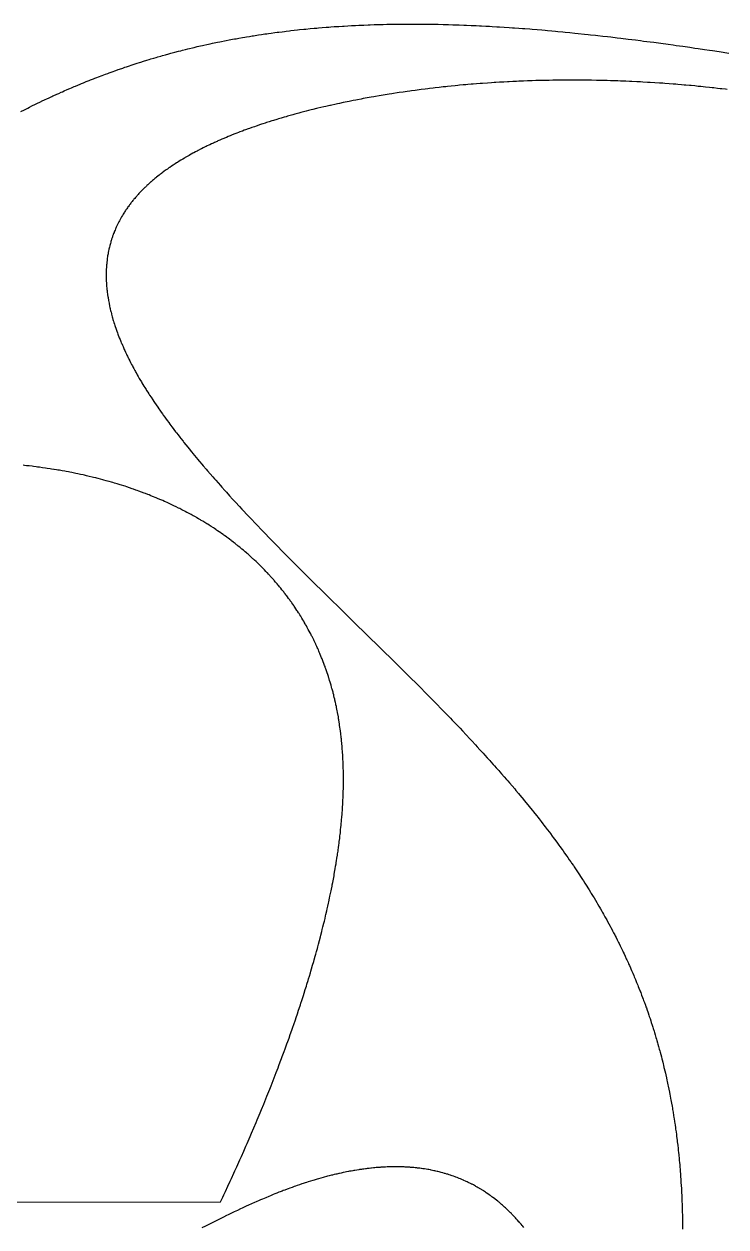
# Model space of a CAD drawing. Header units: metres. Extents: x -17 to 108, y -1 to 249.
# Drawn here: x 45.7 to 77, y 50.9 to 104.5 of the extents above; entities that cross this region are included whole.
import ezdxf

# ---------------------------------------------------------------- set-up
doc = ezdxf.new("R2010")
doc.units = ezdxf.units.M
doc.header["$MEASUREMENT"] = 0

msp = doc.modelspace()

# ---------------------------------------------------------------- linework, layer by layer
at = {"flags": 128}
for points in [[(45.578299, 100.584944), (45.742213, 100.668181), (45.888315, 100.741555), (45.96151, 100.778023), (46.071482, 100.832448), (46.236849, 100.913458), (46.347371, 100.967042), (46.402715, 100.993706), (46.485836, 101.033541), (46.506831, 101.043562), (46.656233, 101.114405), (46.731001, 101.149548), (46.843236, 101.201915), (46.955573, 101.25386), (47.011779, 101.279675), (47.124267, 101.330986), (47.18055, 101.356483), (47.265022, 101.394527), (47.376348, 101.44426), (47.432049, 101.468969), (47.515647, 101.505836), (47.641152, 101.560693), (47.766784, 101.615016), (47.829648, 101.641976), (47.955474, 101.695492), (47.955474, 101.695492), (48.018435, 101.722048), (48.112938, 101.761629), (48.225036, 101.808144), (48.281124, 101.83124), (48.365303, 101.865684), (48.491681, 101.916898), (48.618189, 101.967568), (48.681492, 101.9927), (48.808196, 102.042556), (48.871596, 102.06728), (48.966758, 102.104111), (49.042941, 102.133356), (49.195447, 102.191258), (49.34814, 102.248378), (49.45004, 102.286023), (49.518019, 102.310927), (49.65409, 102.36027), (49.807346, 102.415044), (49.909621, 102.451126), (49.97785, 102.474987), (50.11442, 102.522249), (50.216943, 102.557292), (50.285339, 102.580461), (50.42224, 102.62634), (50.490746, 102.649049), (50.627868, 102.694008), (50.765136, 102.738355), (50.85673, 102.767579), (50.917829, 102.786911), (51.040113, 102.825214), (51.195045, 102.873), (51.298436, 102.904429), (51.367408, 102.925192), (51.505462, 102.966264), (51.609098, 102.99667), (51.678234, 103.016753), (51.816614, 103.056465), (51.885858, 103.076096), (52.024454, 103.114906), (52.163194, 103.153117), (52.255767, 103.178258), (52.317518, 103.194872), (52.441104, 103.227746), (52.59768, 103.268678), (52.702163, 103.295549), (52.771863, 103.313278), (52.91137, 103.348294), (53.016092, 103.374169), (53.085951, 103.391236), (53.225774, 103.424931), (53.295738, 103.44156), (53.435771, 103.474379), (53.575943, 103.506618), (53.669468, 103.527789), (53.731853, 103.541761), (53.856703, 103.569362), (54.014873, 103.603644), (54.120417, 103.626096), (54.190822, 103.640886), (54.331734, 103.670039), (54.437507, 103.691532), (54.508065, 103.705684), (54.649282, 103.733565), (54.719941, 103.747296), (54.86136, 103.774337), (55.002913, 103.80082), (55.097355, 103.818167), (55.160349, 103.829595), (55.286416, 103.852124), (55.446119, 103.880014), (55.55268, 103.898222), (55.623762, 103.91019), (55.766023, 103.93372), (55.872804, 103.951012), (55.944031, 103.962371), (56.086583, 103.984687), (56.157907, 103.995645), (56.300651, 104.017159), (56.443522, 104.038143), (56.53884, 104.051839), (56.602417, 104.060839), (56.729644, 104.07853), (56.890808, 104.100327), (56.998339, 104.114493), (57.070064, 104.123776), (57.213608, 104.141954), (57.321347, 104.155252), (57.393211, 104.163957), (57.537031, 104.180986), (57.608986, 104.189311), (57.752988, 104.205582), (57.897109, 104.221352), (57.993257, 104.231588), (58.185711, 104.251398), (58.275432, 104.260327), (58.455009, 104.277617), (58.634767, 104.294155), (58.754705, 104.304766), (58.834707, 104.311657), (58.994817, 104.325001), (59.175107, 104.33932), (59.295398, 104.348461), (59.375634, 104.354377), (59.53621, 104.36578), (59.65673, 104.373961), (59.73712, 104.379239), (59.897999, 104.389375), (59.978489, 104.394234), (60.139568, 104.403536), (60.300779, 104.412288), (60.408326, 104.417819), (60.480056, 104.421372), (60.623594, 104.428158), (60.762443, 104.434313), (60.854989, 104.438194), (61.04003, 104.445428), (61.132526, 104.448783), (61.317469, 104.454974), (61.502347, 104.46048), (61.625563, 104.463775), (61.707691, 104.465807), (61.871909, 104.469476), (62.036077, 104.472625), (62.145494, 104.474438), (62.364264, 104.477387), (62.473616, 104.478525), (62.692257, 104.480139), (62.910813, 104.48088), (63.056471, 104.480895), (63.153556, 104.480696), (63.347678, 104.479797), (63.511419, 104.478528), (63.620555, 104.477424), (63.838768, 104.474605), (63.947846, 104.472894), (64.165943, 104.468875), (64.383965, 104.464072), (64.529272, 104.460439), (64.626125, 104.457829), (64.819787, 104.452161), (64.983146, 104.446918), (65.092029, 104.443192), (65.309743, 104.435192), (65.418574, 104.430921), (65.636184, 104.421845), (65.853727, 104.412065), (65.998718, 104.40516), (66.095363, 104.400388), (66.288613, 104.390442), (66.451629, 104.381639), (66.560286, 104.375564), (66.777553, 104.362925), (66.886163, 104.356363), (67.103337, 104.342761), (67.320451, 104.328532), (67.465161, 104.318703), (67.561619, 104.311999), (67.754502, 104.298235), (67.917211, 104.286255), (68.025667, 104.278085), (68.242535, 104.261309), (68.350949, 104.252706), (68.567735, 104.235076), (68.784468, 104.216889), (68.928927, 104.204461), (69.02522, 104.196041), (69.217776, 104.178886), (69.380214, 104.164088), (69.48849, 104.15406), (69.705006, 104.13362), (69.813245, 104.123211), (70.029689, 104.102018), (70.246084, 104.080335), (70.390323, 104.065612), (70.678738, 104.035537), (70.840937, 104.018258), (70.949056, 104.006597), (71.165262, 103.982938), (71.273349, 103.970943), (71.489491, 103.946627), (71.705592, 103.921885), (71.849637, 103.905157), (72.137674, 103.871157), (72.299665, 103.851719), (72.623584, 103.812184), (72.94742, 103.771796), (73.163267, 103.744412), (73.307146, 103.725958), (73.594858, 103.688583), (73.756671, 103.667294), (74.080242, 103.624158), (74.403745, 103.580304), (74.619376, 103.550682), (74.763114, 103.530769), (75.050553, 103.490555), (75.373864, 103.444719), (75.589373, 103.413825), (75.733031, 103.393085), (75.733031, 103.393085), (76.020316, 103.351269), (76.235752, 103.319624), (76.379364, 103.298398), (76.666558, 103.255644), (77.097281, 103.190801)], [(77.029827, 101.56457), (76.950851, 101.574159), (76.792831, 101.593009), (76.713786, 101.602269), (76.595176, 101.615955), (76.436949, 101.633818), (76.357801, 101.642586), (76.239037, 101.655531), (76.060793, 101.674487), (75.849391, 101.696234), (75.743629, 101.706814), (75.584909, 101.722319), (75.426097, 101.737384), (75.346657, 101.744752), (75.187707, 101.759157), (75.108197, 101.766194), (74.98889, 101.776543), (74.829733, 101.789955), (74.75012, 101.796496), (74.630657, 101.806101), (74.451365, 101.820041), (74.260877, 101.834229), (74.165584, 101.841086), (74.022582, 101.851074), (73.807939, 101.865389), (73.593128, 101.878901), (73.48566, 101.885354), (73.270597, 101.897657), (73.163002, 101.903506), (73.00153, 101.9119), (72.786087, 101.922383), (72.678301, 101.927321), (72.516544, 101.934346), (72.35469, 101.940914), (72.273728, 101.944027), (72.155101, 101.948378), (72.076028, 101.95114), (71.917911, 101.956333), (71.838866, 101.958764), (71.680804, 101.963293), (71.522779, 101.96738), (71.417449, 101.969858), (71.206841, 101.974226), (70.992956, 101.977858), (70.88604, 101.979369), (70.725697, 101.981256), (70.565393, 101.982686), (70.485256, 101.983229), (70.325009, 101.983972), (70.2449, 101.984173), (70.124755, 101.984258), (69.964595, 101.983972), (69.88453, 101.983657), (69.76445, 101.98297), (69.584371, 101.981455), (69.371006, 101.978909), (69.26435, 101.977329), (69.104398, 101.974576), (68.944484, 101.971363), (68.864542, 101.969583), (68.704687, 101.965677), (68.624774, 101.96355), (68.504923, 101.960144), (68.345155, 101.955196), (68.265286, 101.952548), (68.1455, 101.948359), (67.965864, 101.941584), (67.753025, 101.932792), (67.646632, 101.928084), (67.487075, 101.920633), (67.327557, 101.912711), (67.247813, 101.908574), (67.088355, 101.899946), (67.008641, 101.895455), (66.889089, 101.888497), (66.729721, 101.878804), (66.650051, 101.873779), (66.530566, 101.866019), (66.351381, 101.853875), (66.13908, 101.838698), (66.032956, 101.830789), (65.873804, 101.818523), (65.714693, 101.805773), (65.635153, 101.799215), (65.476103, 101.785734), (65.396594, 101.77881), (65.277349, 101.768194), (65.118392, 101.753608), (65.03893, 101.74613), (64.919755, 101.73468), (64.741037, 101.716982), (64.582221, 101.70072), (64.502829, 101.692401), (64.383761, 101.679686), (64.205204, 101.660081), (64.026701, 101.639831), (63.93747, 101.629464), (63.77887, 101.610632), (63.699587, 101.601022), (63.580682, 101.586364), (63.402371, 101.563828), (63.224117, 101.540627), (63.13501, 101.528776), (62.976634, 101.507292), (62.897463, 101.49635), (62.778727, 101.479685), (62.600671, 101.454118), (62.422673, 101.427862), (62.333696, 101.414474), (62.175551, 101.390241), (62.096496, 101.377916), (61.977936, 101.359167), (61.800145, 101.330448), (61.622415, 101.30101), (61.533573, 101.286019), (61.375669, 101.258917), (61.296736, 101.245147), (61.178359, 101.224218), (61.000846, 101.192199), (60.823397, 101.159424), (60.734696, 101.142749), (60.577046, 101.112629), (60.498241, 101.097339), (60.380057, 101.074112), (60.202837, 101.03861), (60.025685, 101.002304), (59.937135, 100.983847), (59.767462, 100.947895), (59.682649, 100.929633), (59.555461, 100.901878), (59.42831, 100.873684), (59.364748, 100.859421), (59.33988, 100.853809), (59.163195, 100.813437), (59.074961, 100.79294), (58.942747, 100.761803), (58.810699, 100.73019), (58.744738, 100.714204), (58.588554, 100.675827), (58.510552, 100.656381), (58.393662, 100.626887), (58.27691, 100.596997), (58.218586, 100.581902), (58.102043, 100.551412), (58.043825, 100.536015), (57.956564, 100.512727), (57.840342, 100.481316), (57.782285, 100.465455), (57.695269, 100.441466), (57.564901, 100.405034), (57.564901, 100.405034), (57.449177, 100.372194), (57.391372, 100.35561), (57.304737, 100.330528), (57.174948, 100.292435), (57.045358, 100.25377), (56.98064, 100.234219), (56.827437, 100.187288), (56.750946, 100.163507), (56.63635, 100.12743), (56.521926, 100.090861), (56.46478, 100.072389), (56.35062, 100.035061), (56.293608, 100.016204), (56.208175, 99.987673), (56.107056, 99.953471), (56.056552, 99.936211), (55.980866, 99.910117), (55.8675, 99.870514), (55.754332, 99.830342), (55.697823, 99.81004), (55.584959, 99.768995), (55.528605, 99.748249), (55.444173, 99.716846), (55.331785, 99.674436), (55.275672, 99.652997), (55.191608, 99.620538), (55.065751, 99.571166), (54.954124, 99.526572), (54.898399, 99.504021), (54.814925, 99.46987), (54.731588, 99.435323), (54.689973, 99.417899), (54.579172, 99.370936), (54.523868, 99.347177), (54.441035, 99.311186), (54.358352, 99.274764), (54.317068, 99.256389), (54.207167, 99.206843), (54.152322, 99.181767), (54.07019, 99.143768), (53.988221, 99.105296), (53.9473, 99.08588), (53.874656, 99.051062), (53.838385, 99.033507), (53.784043, 99.006987), (53.702678, 98.966784), (53.621495, 98.92606), (53.580972, 98.9055), (53.479872, 98.853509), (53.429434, 98.827191), (53.353921, 98.787302), (53.278583, 98.74691), (53.240981, 98.726521), (53.165423, 98.685081), (53.127762, 98.664186), (53.071422, 98.632623), (52.987255, 98.584773), (52.903509, 98.536307), (52.861797, 98.511839), (52.792247, 98.470543), (52.757588, 98.449725), (52.705746, 98.418285), (52.628318, 98.370636), (52.551298, 98.322388), (52.512944, 98.298037), (52.44502, 98.254364), (52.411185, 98.232342), (52.360592, 98.199074), (52.285071, 98.148635), (52.209998, 98.097539), (52.172634, 98.07174), (52.106494, 98.025456), (52.073564, 98.002109), (52.024346, 97.966831), (51.950924, 97.913319), (51.877999, 97.859081), (51.841726, 97.831685), (51.793562, 97.794864), (51.769567, 97.776327), (51.733683, 97.748361), (51.680108, 97.706046), (51.620938, 97.658507), (51.591496, 97.634528), (51.547516, 97.598292), (51.481962, 97.543328), (51.438542, 97.506271), (51.416918, 97.487617), (51.384591, 97.459475), (51.374919, 97.450995), (51.312897, 97.395946), (51.282148, 97.36821), (51.236357, 97.32634), (51.190968, 97.284146), (51.168425, 97.262926), (51.123647, 97.220241), (51.101412, 97.198773), (51.068255, 97.166416), (51.024413, 97.122977), (51.00265, 97.10113), (50.970206, 97.068199), (50.921992, 97.018438), (50.885051, 96.979619), (50.866705, 96.96011), (50.839343, 96.93072), (50.798655, 96.886349), (50.758398, 96.841631), (50.738433, 96.819141), (50.698832, 96.773895), (50.679197, 96.751139), (50.649954, 96.716837), (50.615622, 96.675919), (50.598591, 96.655352), (50.573212, 96.624365), (50.535529, 96.577576), (50.498311, 96.530413), (50.479878, 96.506689), (50.443368, 96.458956), (50.425292, 96.434945), (50.398404, 96.398747), (50.36689, 96.355561), (50.351279, 96.333851), (50.328045, 96.301139), (50.293609, 96.251737), (50.259677, 96.201929), (50.242901, 96.176871), (50.209737, 96.126446), (50.193348, 96.101077), (50.169011, 96.062826), (50.138345, 96.013603), (50.123195, 95.988844), (50.100702, 95.951519), (50.067488, 95.895109), (50.034912, 95.838185), (50.018865, 95.809528), (49.987263, 95.751821), (49.971709, 95.722768), (49.948689, 95.678938), (49.945714, 95.6732), (49.91672, 95.616316), (49.897815, 95.578258), (49.8854, 95.552826), (49.861024, 95.501818), (49.843138, 95.463436), (49.831403, 95.437788), (49.808385, 95.386349), (49.797102, 95.360557), (49.774989, 95.30883), (49.753479, 95.256911), (49.739474, 95.222192), (49.730286, 95.198999), (49.712268, 95.152498), (49.697435, 95.113146), (49.687735, 95.086851), (49.668786, 95.034118), (49.659537, 95.00768), (49.641492, 94.95466), (49.624048, 94.901448), (49.612754, 94.865867), (49.605373, 94.8421), (49.590967, 94.794451), (49.583072, 94.767582), (49.567734, 94.713701), (49.552998, 94.659629), (49.543507, 94.623475), (49.537328, 94.599325), (49.525327, 94.550912), (49.512393, 94.496267), (49.504104, 94.459731), (49.498726, 94.435326), (49.488326, 94.386404), (49.480838, 94.349613), (49.475993, 94.325039), (49.466661, 94.275778), (49.462172, 94.251091), (49.45355, 94.201603), (49.445401, 94.151965), (49.440232, 94.11879), (49.430526, 94.052238), (49.429638, 94.045836), (49.425229, 94.013113), (49.417039, 93.947678), (49.409682, 93.882254), (49.405233, 93.838645), (49.402469, 93.809575), (49.397419, 93.751442), (49.393908, 93.705953), (49.391782, 93.67563), (49.388038, 93.61499), (49.386418, 93.584674), (49.383679, 93.524049), (49.381602, 93.463433), (49.380581, 93.423027), (49.38006, 93.396092), (49.379402, 93.342228), (49.379239, 93.296786), (49.379329, 93.266494), (49.379982, 93.205916), (49.380543, 93.17563), (49.380543, 93.17563), (49.38213, 93.115066), (49.384332, 93.05451), (49.386139, 93.014144), (49.387493, 92.987235), (49.390556, 92.933423), (49.394903, 92.868164), (49.398182, 92.824664), (49.400536, 92.795665), (49.405645, 92.737675), (49.409826, 92.694187), (49.412777, 92.665197), (49.419073, 92.607223), (49.422416, 92.578239), (49.429488, 92.520276), (49.437073, 92.46232), (49.442411, 92.423686), (49.453757, 92.346429), (49.461273, 92.298306), (49.466463, 92.266283), (49.477271, 92.202379), (49.482886, 92.170497), (49.49453, 92.10687), (49.506721, 92.043425), (49.515147, 92.001227), (49.520895, 91.973139), (49.532701, 91.917066), (49.547297, 91.850451), (49.557344, 91.806147), (49.564182, 91.776657), (49.578186, 91.717787), (49.588975, 91.67373), (49.596302, 91.644403), (49.611274, 91.585856), (49.618918, 91.556635), (49.634519, 91.498296), (49.65053, 91.440095), (49.66143, 91.401369), (49.683761, 91.324094), (49.69663, 91.28073), (49.705331, 91.25186), (49.723021, 91.194218), (49.75027, 91.107992), (49.768903, 91.050663), (49.781529, 91.012512), (49.807267, 90.936372), (49.822025, 90.893636), (49.852137, 90.808364), (49.883031, 90.723351), (49.904054, 90.666819), (49.918258, 90.629193), (49.947108, 90.554089), (49.963593, 90.511929), (49.997111, 90.42779), (50.031348, 90.343891), (50.054567, 90.28809), (50.070218, 90.250946), (50.101931, 90.176796), (50.129108, 90.114371), (50.147437, 90.072825), (50.184594, 89.989898), (50.203419, 89.948517), (50.241557, 89.865917), (50.280335, 89.78353), (50.306537, 89.728722), (50.324159, 89.692234), (50.359768, 89.619378), (50.371133, 89.596362), (50.390168, 89.558065), (50.428568, 89.48172), (50.467402, 89.4057), (50.493527, 89.355197), (50.511047, 89.321605), (50.546331, 89.254604), (50.567655, 89.214519), (50.610642, 89.134602), (50.654074, 89.055017), (50.68327, 89.002141), (50.70284, 88.966969), (50.742228, 88.896811), (50.764528, 88.857456), (50.809433, 88.778972), (50.854737, 88.700787), (50.885157, 88.648827), (50.946508, 88.545287), (50.969686, 88.506588), (51.016318, 88.429396), (51.063311, 88.352475), (51.094836, 88.301341), (51.158348, 88.199418), (51.182321, 88.161314), (51.230517, 88.085291), (51.279039, 88.009514), (51.311566, 87.959129), (51.37704, 87.858674), (51.451349, 87.746149), (51.501262, 87.671411), (51.534701, 87.621708), (51.601959, 87.522588), (51.678219, 87.411522), (51.7294, 87.337733), (51.763669, 87.288651), (51.832556, 87.190748), (51.88452, 87.117545), (51.919302, 87.068847), (51.989196, 86.971698), (52.024305, 86.923245), (52.09484, 86.826575), (52.165789, 86.730215), (52.213313, 86.666143), (52.308885, 86.538392), (52.362945, 86.466756), (52.399102, 86.419087), (52.471693, 86.323955), (52.508125, 86.276491), (52.581255, 86.181763), (52.654735, 86.087296), (52.70391, 86.024459), (52.802704, 85.899117), (52.844556, 85.846368), (52.928561, 85.741095), (53.012958, 85.636116), (53.069435, 85.566288), (53.182887, 85.427005), (53.254121, 85.340198), (53.301748, 85.28243), (53.397325, 85.167134), (53.445272, 85.109605), (53.541479, 84.994781), (53.638094, 84.880261), (53.702724, 84.80408), (53.832503, 84.652105), (53.891124, 84.583881), (54.008765, 84.447731), (54.126925, 84.311971), (54.20598, 84.221674), (54.258806, 84.161568), (54.364746, 84.041571), (54.465653, 83.927928), (54.533108, 83.852303), (54.668449, 83.701376), (54.736331, 83.62607), (54.872503, 83.475765), (55.009207, 83.325856), (55.100629, 83.226131), (55.161701, 83.15974), (55.284134, 83.027174), (55.318636, 82.989942), (55.426145, 82.874267), (55.497955, 82.797285), (55.641898, 82.643633), (55.714027, 82.566959), (55.858588, 82.413908), (56.003543, 82.261237), (56.10039, 82.159661), (56.294569, 81.95698), (56.482396, 81.762102), (56.607917, 81.632478), (56.691728, 81.546188), (56.859648, 81.373897), (57.049013, 81.180511), (57.175511, 81.051834), (57.259951, 80.966155), (57.42908, 80.795036), (57.556134, 80.666899), (57.640932, 80.581566), (57.810744, 80.41111), (58.065969, 80.155919), (58.236432, 79.986094), (58.350202, 79.873002), (58.578024, 79.647092), (58.706328, 79.520166), (58.963229, 79.2666), (59.220477, 79.01337), (59.392138, 78.844708), (59.735776, 78.507689), (60.316286, 77.939574), (61.090532, 77.182312), (61.477322, 76.803357), (61.820739, 76.466125), (61.992263, 76.29733), (62.24927, 76.043867), (62.505891, 75.790028), (62.634038, 75.662951), (62.861558, 75.436747), (62.975164, 75.323496), (63.145366, 75.153419), (63.400167, 74.897816), (63.569674, 74.727064), (63.654312, 74.641577), (63.78112, 74.5132), (64.006088, 74.284522), (64.118337, 74.169954), (64.286399, 73.997801), (64.454072, 73.82527), (64.537756, 73.738857), (64.704808, 73.565724), (64.788171, 73.479), (64.913004, 73.348709), (64.913004, 73.348709), (65.060618, 73.193962), (65.134284, 73.116452), (65.244601, 73.000011), (65.409654, 72.82494), (65.574184, 72.64936), (65.656246, 72.561374), (65.819952, 72.384995), (65.90159, 72.296597), (66.023771, 72.163733), (66.16814, 72.00584), (66.240142, 71.926715), (66.347909, 71.807801), (66.455389, 71.688608), (66.50902, 71.628905), (66.616056, 71.509282), (66.669461, 71.44936), (66.749424, 71.359338), (66.855768, 71.239043), (66.90882, 71.17878), (66.988248, 71.088238), (67.107043, 70.95209), (67.210094, 70.833257), (67.261497, 70.773722), (67.338447, 70.684268), (67.453515, 70.549743), (67.56815, 70.414796), (67.625301, 70.347161), (67.739265, 70.211563), (67.796076, 70.143598), (67.881075, 70.04144), (67.897322, 70.021848), (68.011098, 69.884045), (68.067767, 69.815009), (68.152493, 69.711286), (68.278949, 69.555316), (68.362823, 69.451074), (68.404631, 69.398873), (68.467177, 69.320472), (68.550261, 69.215748), (68.59167, 69.163304), (68.653613, 69.084535), (68.746143, 68.966147), (68.828001, 68.860674), (68.86879, 68.807852), (68.929797, 68.728512), (69.020907, 68.609258), (69.111532, 68.489707), (69.15666, 68.429819), (69.241895, 68.316045), (69.284344, 68.259056), (69.347805, 68.173442), (69.442513, 68.044726), (69.536634, 67.915652), (69.583473, 67.850979), (69.6767, 67.72136), (69.723087, 67.656412), (69.792382, 67.558816), (69.884236, 67.428358), (69.92993, 67.362988), (69.998177, 67.264752), (70.066069, 67.1663), (70.09988, 67.116992), (70.179665, 66.999893), (70.219367, 66.941227), (70.278677, 66.85308), (70.367097, 66.720528), (70.454855, 66.587571), (70.498483, 66.52094), (70.585234, 66.387369), (70.628355, 66.320428), (70.692715, 66.219821), (70.777926, 66.08531), (70.820271, 66.017895), (70.883459, 65.916573), (70.946251, 65.815009), (70.977498, 65.764136), (71.06033, 65.628174), (71.101477, 65.560029), (71.162858, 65.457604), (71.223829, 65.354929), (71.254161, 65.303497), (71.314513, 65.200444), (71.344533, 65.148823), (71.389367, 65.071271), (71.448779, 64.967644), (71.478326, 64.915734), (71.522448, 64.837748), (71.588182, 64.720494), (71.665386, 64.581097), (71.703699, 64.511223), (71.760808, 64.406192), (71.81748, 64.300894), (71.845652, 64.248144), (71.901665, 64.142444), (71.929505, 64.089492), (71.971058, 64.009938), (72.019981, 63.915454), (72.04431, 63.86813), (72.080637, 63.797044), (72.134752, 63.690186), (72.188415, 63.583052), (72.215076, 63.52938), (72.268056, 63.421829), (72.294375, 63.367949), (72.333637, 63.286998), (72.379835, 63.19085), (72.402797, 63.142693), (72.437068, 63.070352), (72.488087, 62.961605), (72.538639, 62.852573), (72.56374, 62.797949), (72.613589, 62.688488), (72.638336, 62.633649), (72.675236, 62.551256), (72.719074, 62.452374), (72.740849, 62.402845), (72.773331, 62.328441), (72.821649, 62.216589), (72.869477, 62.104437), (72.893207, 62.048249), (72.940298, 61.935649), (72.963658, 61.879235), (72.998468, 61.794474), (73.044446, 61.681194), (73.067248, 61.624441), (73.101219, 61.539168), (73.151647, 61.410937), (73.156294, 61.39902), (73.177896, 61.34339), (73.220688, 61.232054), (73.262933, 61.120614), (73.290793, 61.046265), (73.309232, 60.996673), (73.345788, 60.897429), (73.386401, 60.785683), (73.413175, 60.711129), (73.430891, 60.661401), (73.466003, 60.561886), (73.492058, 60.487196), (73.509296, 60.437379), (73.543452, 60.337683), (73.560372, 60.287806), (73.593894, 60.187991), (73.626995, 60.088097), (73.648828, 60.021457), (73.691935, 59.888071), (73.719254, 59.802249), (73.737295, 59.745002), (73.772971, 59.630432), (73.790605, 59.573108), (73.825467, 59.458385), (73.859789, 59.343559), (73.882371, 59.266952), (73.897293, 59.215856), (73.926819, 59.113604), (73.943242, 59.056052), (73.975687, 58.940873), (74.007601, 58.825594), (74.028582, 58.748686), (74.042439, 58.697389), (74.069839, 58.594736), (74.100168, 58.479159), (74.120097, 58.402052), (74.133253, 58.350623), (74.159256, 58.247708), (74.178488, 58.17047), (74.191182, 58.118954), (74.216262, 58.015864), (74.228649, 57.964291), (74.253117, 57.861086), (74.27718, 57.757805), (74.292997, 57.688908), (74.324092, 57.551014), (74.34659, 57.449123), (74.361374, 57.381154), (74.390424, 57.245121), (74.404692, 57.177056), (74.432716, 57.040829), (74.46006, 56.904474), (74.477912, 56.8135), (74.489647, 56.752819), (74.512717, 56.631382), (74.525461, 56.56303), (74.550448, 56.426231), (74.574768, 56.289307), (74.590613, 56.197954), (74.601013, 56.137022), (74.621423, 56.015084), (74.643764, 55.877787), (74.658295, 55.786187), (74.667821, 55.72509), (74.686488, 55.602824), (74.700153, 55.511061), (74.709104, 55.449856), (74.726625, 55.327373), (74.735195, 55.266096), (74.751956, 55.143471), (74.768215, 55.020751), (74.768215, 55.020751), (74.778776, 54.938885), (74.799233, 54.775029), (74.80819, 54.70091), (74.825566, 54.55257), (74.842229, 54.404096), (74.852945, 54.305039), (74.859916, 54.238969), (74.873443, 54.10675), (74.888006, 53.95788), (74.897332, 53.858562), (74.90338, 53.792317), (74.915074, 53.659753), (74.923493, 53.560264), (74.92894, 53.493907), (74.939439, 53.361117), (74.944491, 53.294686), (74.954204, 53.161748), (74.9634, 53.028714), (74.969245, 52.93997), (74.973015, 52.880784), (74.980255, 52.762355), (74.988794, 52.613298), (74.994139, 52.513862), (74.997549, 52.447542), (75.004002, 52.314833), (75.008524, 52.215241), (75.011387, 52.148818), (75.016754, 52.015905), (75.019258, 51.949414), (75.023912, 51.816366), (75.028095, 51.68323), (75.030625, 51.594423), (75.035067, 51.416694), (75.038494, 51.249749), (75.040382, 51.138521), (75.041466, 51.0644), (75.043219, 50.91623), (75.044173, 50.805165)], [(54.470688, 52.032358), (54.56762, 52.236259), (54.615876, 52.338282), (54.687999, 52.491406), (54.79559, 52.721294), (54.902468, 52.951428), (54.955639, 53.066587), (55.06144, 53.29709), (55.114071, 53.412435), (55.192678, 53.585568), (55.285313, 53.790943), (55.331415, 53.893705), (55.400296, 54.047942), (55.503005, 54.279506), (55.604976, 54.511324), (55.655682, 54.627329), (55.745366, 54.833717), (55.789986, 54.936988), (55.856636, 55.09199), (55.955979, 55.32471), (56.054558, 55.557692), (56.103559, 55.674282), (56.190195, 55.881717), (56.233282, 55.985514), (56.297622, 56.141308), (56.393475, 56.375226), (56.488532, 56.609417), (56.535759, 56.726615), (56.61922, 56.93514), (56.66071, 57.039485), (56.722639, 57.196107), (56.814844, 57.431277), (56.906212, 57.666734), (56.951579, 57.784571), (57.031705, 57.99424), (57.071514, 58.099162), (57.130905, 58.256655), (57.189907, 58.414282), (57.219261, 58.493146), (57.277672, 58.650975), (57.306729, 58.729941), (57.350126, 58.848454), (57.426717, 59.059337), (57.46474, 59.164871), (57.521432, 59.323291), (57.577707, 59.481854), (57.605687, 59.561189), (57.66133, 59.719969), (57.688991, 59.799414), (57.730281, 59.91865), (57.803083, 60.130833), (57.839191, 60.237025), (57.892982, 60.39644), (57.946323, 60.55601), (57.972823, 60.635853), (58.025478, 60.795658), (58.051632, 60.87562), (58.090644, 60.995639), (58.159342, 61.20923), (58.193372, 61.316135), (58.244011, 61.476632), (58.294158, 61.637298), (58.319045, 61.717695), (58.368441, 61.878619), (58.392948, 61.959146), (58.429467, 62.08002), (58.472372, 62.223407), (58.493669, 62.295154), (58.525417, 62.402843), (58.572592, 62.564529), (58.619222, 62.726402), (58.64233, 62.807409), (58.688126, 62.969568), (58.710812, 63.05072), (58.744573, 63.172541), (58.784165, 63.317065), (58.803787, 63.389387), (58.833001, 63.497945), (58.87632, 63.660955), (58.919029, 63.824173), (58.940151, 63.905863), (58.981922, 64.069403), (59.002569, 64.151255), (59.033237, 64.274137), (59.073556, 64.438176), (59.093467, 64.520281), (59.123017, 64.643546), (59.152184, 64.766944), (59.166622, 64.828692), (59.204641, 64.993521), (59.223385, 65.076026), (59.251163, 65.1999), (59.278531, 65.323915), (59.292059, 65.385975), (59.327617, 65.551648), (59.345112, 65.634582), (59.370992, 65.759108), (59.396431, 65.883784), (59.408984, 65.94618), (59.435566, 66.080347), (59.448659, 66.147498), (59.468048, 66.248312), (59.496557, 66.399728), (59.524365, 66.551385), (59.538002, 66.627305), (59.564733, 66.779331), (59.577823, 66.855439), (59.597109, 66.969719), (59.615095, 67.078774), (59.623935, 67.133309), (59.637, 67.215119), (59.656158, 67.337854), (59.67478, 67.460613), (59.683888, 67.522002), (59.701692, 67.644797), (59.710386, 67.706203), (59.723166, 67.798325), (59.73971, 67.921176), (59.747768, 67.982611), (59.759584, 68.074775), (59.776694, 68.213048), (59.790049, 68.325448), (59.796539, 68.381656), (59.806037, 68.465978), (59.819746, 68.592485), (59.832802, 68.719021), (59.839081, 68.7823), (59.84983, 68.894815), (59.855005, 68.951081), (59.862513, 69.035491), (59.8732, 69.162132), (59.883188, 69.288804), (59.887916, 69.352152), (59.895878, 69.46479), (59.899645, 69.521118), (59.905025, 69.605623), (59.912478, 69.732407), (59.919181, 69.859225), (59.922249, 69.922646), (59.927227, 70.035416), (59.929487, 70.091811), (59.932586, 70.176417), (59.936575, 70.303354), (59.939761, 70.430327), (59.941049, 70.493827), (59.942831, 70.606739), (59.943475, 70.663206), (59.944131, 70.747919), (59.944407, 70.875021), (59.943821, 71.002161), (59.943201, 71.065746), (59.941554, 71.178809), (59.940466, 71.235353), (59.938501, 71.320182), (59.936131, 71.40503), (59.934794, 71.447461), (59.93181, 71.532336), (59.930162, 71.57478), (59.927496, 71.638455), (59.923342, 71.72809), (59.921088, 71.772915), (59.917483, 71.840163), (59.911568, 71.941057), (59.905038, 72.041978), (59.901539, 72.092449), (59.894069, 72.193412), (59.890096, 72.243903), (59.883836, 72.319655), (59.874924, 72.420681), (59.870224, 72.471205), (59.862864, 72.547005), (59.851124, 72.660736), (59.849193, 72.678697), (59.838758, 72.772524), (59.833329, 72.81938), (59.824918, 72.889592), (59.811699, 72.994747), (59.797753, 73.099703), (59.790506, 73.152108), (59.77546, 73.256766), (59.76766, 73.30902), (59.755612, 73.387307), (59.738896, 73.491512), (59.730256, 73.543538), (59.716944, 73.621482), (59.703207, 73.69931), (59.696178, 73.738181), (59.67691, 73.841694), (59.666989, 73.893373), (59.651746, 73.970793), (59.636069, 74.048095), (59.628067, 74.086701), (59.611734, 74.163825), (59.603403, 74.202343), (59.590699, 74.260063), (59.5675, 74.362509), (59.555605, 74.413652), (59.537389, 74.490265), (59.518725, 74.566757), (59.518725, 74.566757), (59.509224, 74.604957), (59.489883, 74.681265), (59.480043, 74.719373), (59.465069, 74.776477), (59.444705, 74.852507), (59.434352, 74.890476), (59.418606, 74.94737), (59.394501, 75.03258), (59.366505, 75.128856), (59.352224, 75.176917), (59.330446, 75.248912), (59.308241, 75.320791), (59.296978, 75.356687), (59.274127, 75.428391), (59.26254, 75.464199), (59.244955, 75.517856), (59.221129, 75.589295), (59.209052, 75.62497), (59.190731, 75.678427), (59.162787, 75.758487), (59.137479, 75.829524), (59.124659, 75.864998), (59.105221, 75.918152), (59.075594, 75.997755), (59.045401, 76.077205), (59.030091, 76.116872), (58.992067, 76.213672), (58.972733, 76.261986), (58.94333, 76.334346), (58.913441, 76.406575), (58.898313, 76.44264), (58.867691, 76.51467), (58.852196, 76.550635), (58.828722, 76.604519), (58.796991, 76.676248), (58.78094, 76.712062), (58.756629, 76.76572), (58.719637, 76.846064), (58.711992, 76.862476), (58.668246, 76.955183), (58.638681, 77.016704), (58.618793, 77.057592), (58.578593, 77.139064), (58.548071, 77.199905), (58.527547, 77.240339), (58.486074, 77.320908), (58.465127, 77.361043), (58.42281, 77.441012), (58.379932, 77.520583), (58.351036, 77.573409), (58.331634, 77.608528), (58.292498, 77.678533), (58.261106, 77.733901), (58.240024, 77.770705), (58.197491, 77.844049), (58.17604, 77.880591), (58.132769, 77.953412), (58.089009, 78.025885), (58.059563, 78.074008), (58.039812, 78.106004), (58.00002, 78.169791), (57.966147, 78.223398), (57.943412, 78.259028), (57.897577, 78.33003), (57.874478, 78.365401), (57.827915, 78.435885), (57.780867, 78.506025), (57.749233, 78.552594), (57.728024, 78.583555), (57.685319, 78.645274), (57.648991, 78.697139), (57.624621, 78.731608), (57.57552, 78.80029), (57.550789, 78.834503), (57.500965, 78.902673), (57.450661, 78.970501), (57.416858, 79.01553), (57.394204, 79.045466), (57.348611, 79.105134), (57.309848, 79.155271), (57.283856, 79.188589), (57.231513, 79.254969), (57.205162, 79.288032), (57.1521, 79.353903), (57.09856, 79.419434), (57.062601, 79.462933), (57.03851, 79.491849), (56.990046, 79.549478), (56.94886, 79.597895), (56.921254, 79.630067), (56.865683, 79.694156), (56.837718, 79.726074), (56.78143, 79.789654), (56.724665, 79.852896), (56.686556, 79.894868), (56.661032, 79.922766), (56.609701, 79.978361), (56.557182, 80.03455), (56.530777, 80.062541), (56.490986, 80.104398), (56.430889, 80.166892), (56.370298, 80.229035), (56.339818, 80.259975), (56.278487, 80.321593), (56.247636, 80.35227), (56.201128, 80.398122), (56.194667, 80.404455), (56.126954, 80.470286), (56.081583, 80.513856), (56.051235, 80.542761), (55.990297, 80.600236), (55.944382, 80.643048), (55.913672, 80.67145), (55.852013, 80.727923), (55.821065, 80.755993), (55.75893, 80.811804), (55.696481, 80.867177), (55.654674, 80.903851), (55.626726, 80.928193), (55.570645, 80.97662), (55.522123, 81.018076), (55.489675, 81.045574), (55.424537, 81.100236), (55.391849, 81.127399), (55.326233, 81.181395), (55.260299, 81.234949), (55.216168, 81.270408), (55.186669, 81.293939), (55.127486, 81.340742), (55.077358, 81.379966), (55.043842, 81.405979), (54.976577, 81.457681), (54.942828, 81.483371), (54.875099, 81.534429), (54.807062, 81.585058), (54.761534, 81.618575), (54.731107, 81.640814), (54.670071, 81.685042), (54.618386, 81.7221), (54.583834, 81.746674), (54.514505, 81.795506), (54.479727, 81.819766), (54.409947, 81.867971), (54.339868, 81.915761), (54.292982, 81.94739), (54.261652, 81.968374), (54.198816, 82.010098), (54.152275, 82.040694), (54.058813, 82.101356), (53.964846, 82.161315), (53.901921, 82.200898), (53.859847, 82.227115), (53.775403, 82.279137), (53.679933, 82.337007), (53.616011, 82.375203), (53.573274, 82.400498), (53.487508, 82.450681), (53.422928, 82.487964), (53.379754, 82.512651), (53.293117, 82.561624), (53.249654, 82.585909), (53.16244, 82.634081), (53.074845, 82.681723), (53.016237, 82.71319), (52.977071, 82.734038), (52.898516, 82.775423), (52.882502, 82.783789), (52.805901, 82.823486), (52.754753, 82.849697), (52.652263, 82.901516), (52.600922, 82.927126), (52.49805, 82.977752), (52.394927, 83.027595), (52.32604, 83.060391), (52.280055, 83.082066), (52.187939, 83.124961), (52.130001, 83.151589), (52.091334, 83.169211), (52.013899, 83.204142), (51.975133, 83.221453), (51.8975, 83.255767), (51.819738, 83.289672), (51.767824, 83.312051), (51.663825, 83.356272), (51.605225, 83.380834), (51.566119, 83.397085), (51.487812, 83.429291), (51.448611, 83.445246), (51.370116, 83.476864), (51.291497, 83.508093), (51.239015, 83.528699), (51.133888, 83.569398), (51.074659, 83.591993), (50.955997, 83.636547), (50.837064, 83.680257), (50.757627, 83.708932), (50.704603, 83.727843), (50.598399, 83.765176), (50.598399, 83.765176), (50.538568, 83.785891), (50.418709, 83.826709), (50.298592, 83.866717), (50.21837, 83.892942), (50.164826, 83.910228), (50.057587, 83.944329), (49.997177, 83.963236), (49.876168, 84.000461), (49.754909, 84.036904), (49.673932, 84.060768), (49.619886, 84.076486), (49.511648, 84.107467), (49.435427, 84.128888), (49.38456, 84.143003), (49.2827, 84.170838), (49.231706, 84.184558), (49.129594, 84.211604), (49.027314, 84.238129), (48.959035, 84.255523), (48.913475, 84.266991), (48.822256, 84.289622), (48.75804, 84.30529), (48.629416, 84.336026), (48.500538, 84.365968), (48.414479, 84.385492), (48.357044, 84.398314), (48.242027, 84.423496), (48.112399, 84.451095), (48.025843, 84.469068), (47.968079, 84.480861), (47.852406, 84.503997), (47.765527, 84.520957), (47.707547, 84.532079), (47.591448, 84.553881), (47.533327, 84.564562), (47.416946, 84.585487), (47.30038, 84.605833), (47.222567, 84.619079), (47.170647, 84.627768), (47.066698, 84.64481), (47.048924, 84.647677), (46.948209, 84.663665), (46.881072, 84.674081), (46.746812, 84.694337), (46.67969, 84.70418), (46.54546, 84.723302), (46.411248, 84.741682), (46.321785, 84.753527), (46.262147, 84.761246), (46.142882, 84.776256), (46.079747, 84.783975), (45.95349, 84.798945), (45.827249, 84.813299), (45.743097, 84.822529), (45.687, 84.828533)], [(67.974028, 50.878653), (67.9251, 50.938878), (67.900428, 50.968844), (67.849734, 51.029579), (67.824166, 51.059791), (67.785533, 51.104911), (67.746561, 51.149792), (67.726946, 51.172142), (67.687456, 51.21666), (67.66758, 51.238826), (67.637601, 51.27196), (67.597317, 51.315918), (67.577041, 51.337803), (67.546457, 51.370511), (67.500196, 51.419303), (67.492582, 51.427255), (67.444234, 51.477244), (67.419921, 51.502054), (67.383275, 51.539036), (67.327911, 51.593984), (67.27207, 51.648299), (67.243968, 51.675217), (67.187403, 51.728571), (67.158938, 51.755007), (67.116012, 51.794357), (67.058348, 51.846253), (67.029331, 51.871956), (66.985573, 51.910202), (66.941535, 51.948077), (66.91941, 51.966874), (66.872562, 52.006172), (66.84902, 52.025665), (66.813559, 52.054708), (66.760033, 52.097828), (66.706103, 52.140412), (66.678986, 52.161501), (66.624445, 52.203275), (66.597021, 52.223958), (66.555692, 52.254727), (66.500224, 52.295271), (66.472335, 52.315337), (66.430305, 52.345176), (66.366818, 52.389347), (66.305972, 52.430681), (66.275367, 52.451107), (66.229231, 52.481442), (66.18282, 52.511413), (66.15951, 52.52626), (66.112683, 52.555679), (66.089165, 52.570249), (66.053757, 52.591932), (66.006301, 52.620516), (65.982467, 52.634668), (65.946584, 52.65572), (65.892461, 52.686901), (65.844048, 52.714216), (65.819734, 52.727731), (65.783129, 52.747825), (65.727917, 52.777563), (65.672339, 52.806814), (65.644412, 52.821257), (65.634598, 52.826292), (65.598924, 52.844418), (65.575101, 52.856371), (65.527357, 52.879961), (65.503437, 52.891599), (65.455499, 52.914562), (65.407433, 52.937109), (65.375317, 52.951909), (65.310916, 52.98096), (65.286707, 52.991665), (65.238195, 53.012767), (65.189556, 53.033461), (65.15706, 53.04703), (65.091901, 53.073628), (65.042886, 53.093105), (65.010141, 53.105866), (64.944484, 53.130853), (64.911574, 53.143081), (64.845589, 53.167006), (64.779387, 53.190228), (64.735133, 53.20532), (64.705576, 53.215209), (64.646336, 53.234577), (64.591101, 53.252095), (64.554196, 53.263512), (64.480195, 53.285722), (64.443097, 53.296516), (64.368712, 53.317484), (64.294072, 53.33763), (64.244171, 53.350606), (64.210842, 53.359056), (64.144036, 53.375476), (64.117362, 53.38184), (64.063922, 53.394266), (64.010357, 53.406289), (63.974578, 53.414081), (63.902856, 53.429133), (63.848922, 53.439958), (63.812897, 53.446954), (63.740687, 53.460421), (63.704501, 53.466892), (63.631968, 53.479312), (63.559222, 53.49104), (63.510608, 53.498476), (63.478146, 53.503263), (63.413098, 53.512433), (63.402187, 53.513916), (63.350059, 53.520786), (63.315314, 53.525167), (63.245843, 53.53346), (63.211116, 53.537373), (63.14168, 53.544738), (63.072267, 53.551494), (63.026003, 53.555665), (62.995167, 53.558299), (62.933506, 53.563218), (62.894797, 53.566071), (62.817398, 53.571237), (62.740026, 53.575694), (62.688458, 53.578275), (62.654086, 53.579825), (62.585357, 53.582517), (62.546705, 53.583796), (62.46942, 53.585847), (62.392159, 53.587234), (62.340665, 53.587794), (62.306341, 53.588006), (62.237708, 53.58805), (62.19911, 53.587853), (62.121932, 53.586986), (62.044775, 53.585494), (61.99335, 53.584157), (61.959073, 53.583115), (61.89053, 53.580673), (61.81344, 53.57736), (61.762059, 53.574823), (61.72781, 53.572987), (61.659325, 53.568969), (61.607972, 53.565657), (61.573742, 53.563307), (61.505294, 53.558272), (61.471076, 53.555587), (61.402652, 53.549888), (61.334244, 53.543752), (61.288647, 53.539421), (61.197475, 53.530191), (61.159019, 53.526072), (61.082123, 53.517438), (61.005246, 53.50828), (60.954005, 53.501886), (60.919849, 53.497497), (60.851548, 53.488417), (60.789129, 53.479769), (60.747522, 53.473819), (60.664326, 53.461483), (60.622736, 53.455098), (60.539571, 53.4419), (60.456428, 53.428137), (60.401011, 53.41865), (60.364072, 53.412189), (60.290206, 53.398941), (60.218374, 53.385643), (60.170567, 53.376567), (60.075142, 53.357919), (60.027523, 53.34835), (59.932471, 53.328729), (59.83766, 53.308474), (59.774586, 53.294626), (59.732594, 53.285243), (59.648747, 53.266118), (59.611075, 53.257357), (59.535839, 53.239554), (59.460745, 53.221378), (59.410761, 53.209057), (59.310977, 53.183931), (59.310977, 53.183931), (59.236298, 53.164671), (59.186587, 53.151636), (59.087342, 53.125101), (59.037807, 53.111606), (58.938909, 53.084163), (58.840238, 53.056129), (58.774581, 53.037117), (58.730863, 53.0243), (58.643558, 52.99833), (58.588397, 52.981667), (58.478276, 52.947817), (58.368419, 52.913279), (58.295324, 52.889877), (58.246658, 52.874111), (58.149475, 52.842188), (58.094896, 52.824005), (57.985922, 52.787157), (57.877188, 52.749682), (57.80483, 52.724356), (57.756648, 52.707323), (57.660419, 52.672905), (57.552373, 52.633634), (57.480463, 52.607135), (57.432576, 52.589331), (57.336929, 52.553394), (57.2653, 52.52616), (57.217599, 52.507871), (57.122316, 52.470982), (57.074733, 52.452384), (56.979683, 52.414884), (56.884785, 52.376988), (56.821602, 52.351507), (56.69543, 52.300041), (56.62457, 52.2708), (56.483083, 52.211706), (56.341901, 52.151816), (56.247944, 52.111461), (56.185377, 52.084371), (56.06041, 52.029754), (55.990212, 51.998781), (55.850018, 51.936308), (55.710087, 51.873149), (55.61694, 51.830675), (55.554904, 51.802198), (55.430975, 51.744869), (55.361347, 51.712406), (55.222264, 51.647028), (55.083406, 51.581063), (54.990955, 51.536771), (54.929374, 51.507106), (54.806333, 51.447455), (54.737193, 51.413718), (54.59906, 51.345858), (54.461117, 51.2775), (54.369258, 51.231659), (54.185777, 51.13936), (54.005459, 51.047731), (53.885401, 50.986239), (53.80543, 50.94507), (53.64564, 50.862329)], [(-5.809645, 52.014801), (54.470688, 52.032358)]]:
    msp.add_lwpolyline(points, dxfattribs=at)

doc.saveas('drawing.dxf')
